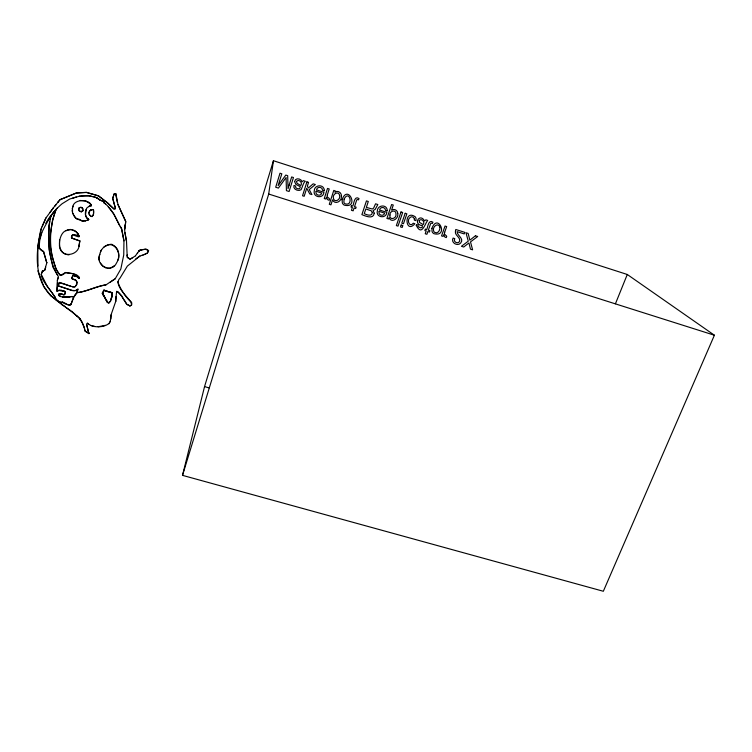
<?xml version="1.0" encoding="UTF-8"?>
<svg xmlns="http://www.w3.org/2000/svg" width="752" height="752" viewBox="0 0 752 752"><rect width="100%" height="100%" fill="white"/><g stroke="black" fill="none" stroke-linecap="round" stroke-linejoin="round"><path stroke-width="1.13" d="M76.572 289.999L77.353 289.605L75.153 290.592L72.136 290.592L58.13 285.892L59.22 282.592L73.085 286.916L75.144 286.559M75.153 290.592L72.295 290.413L58.308 285.826L59.333 282.432L65.311 284.265M78.998 278.484L76.892 276.379L72.69 275.486L76.742 276.548L78.998 278.484L78.998 276.98L73.32 273.747L65.471 272.619L60.188 275.523L56.071 269.254L51.879 255.257L50.158 245.678L50.497 233.458L52.612 219.913L55.855 210.193L50.967 215.937L48.758 226.079L49.059 249.72L52.903 267.157L58.383 276.586L57.368 280.317L56.87 290.817L57.34 290.939M79.148 278.306C78.791 273.155 68.968 273.455 65.64 272.459C60.188 277.911 59.286 274.32 56.372 269.376C48.664 251.243 48.955 229.435 55.234 211.726M123.958 240.884L121.57 228.965L120.433 226.709L121.692 228.834L123.958 240.884L123.742 254.975L120.818 269.037L115.206 278.776L110.318 282.038L115.169 278.795M79.853 240.856L78.904 246.393L79.853 240.856L71.637 238.055L79.693 241.007M66.467 254.552C55.751 251.422 58.891 232.913 65.969 230.676M59.427 246.289L59.558 239.644M62.482 301.975C60.621 302.906 73.743 306.431 68.968 304.898C66.618 305.077 63.835 301.449 62.256 302.417C60.433 302.718 57.509 301.195 56.024 299.757C53.665 291.259 33.389 274.884 44.857 270.09L45.665 267.11L44.678 270.259L42.225 271.134M105.712 245.763C99.349 250.501 110.582 241.477 113.185 245.208C119.653 248.47 120.141 257.635 116.428 263.172C111.437 273.954 94.855 265.306 99.819 254.298M99.546 260.324C97.111 259.092 103.569 244.447 100.326 252.428M124.86 228.918L124.907 227.63L124.691 230.751L126.345 240.584L124.907 232.622M71.966 278.428L75.924 280.242L77.014 282.263L76.572 284.463L76.864 283.194M82.231 207.937C78.434 206.274 83.886 207.712 82.955 210.457M62.313 302.163C59.558 303.376 54.849 298.459 54.952 296.965M117.885 260.314C121.457 253.527 114.605 240.593 105.581 245.913M78.593 209.112L79.327 211.133L81.404 211.65M80.614 211.613L79.167 210.645L78.753 208.981M124.785 227.771L125.058 226.145L124.926 227.123M90.061 215.41C94.931 218.691 86.236 214.292 89.535 211.387M111.832 292.857L103.823 290.225L102.263 293.271L107.245 302.182L108.664 303.15L110.572 301.214L112.151 295.884L111.86 292.556L111.945 295.856L110.384 301.12C107.47 306.102 105.336 297.491 103.673 295.442C99.969 293.139 106.549 289.398 103.767 290.488M88.586 219.575C84.309 217.695 85.004 210.889 86.48 208.774C86.085 207.355 93.558 204.506 88.67 206.537M88.576 219.208L87.721 220.073L88.774 219.415L86.771 217.582L85.502 214.912L86.226 209.366M131.609 304.992L131.008 302.154C127.69 296.927 112.997 284.557 120 278.127L127.342 266.123L139.891 256.037L135.839 258.81M57.5 283.137L57.443 285.638M117.998 204.6L125.781 221.408L125.509 223.147L125.659 221.539L117.998 204.6L115.874 193.743M103.889 201.686L100.712 200.417L103.024 201.151M104.03 201.564L103.964 201.32M50.91 215.758C48.382 221.05 30.456 246.365 43.475 251.657L46.756 262.739L43.654 251.506L38.963 248.226M39.085 247.991L39.706 240.64L41.755 232.594M57.791 290.686L57.039 290.723L57.331 286.653M116.062 296.429L115.686 301.373L116.598 291.325M124.766 300.809L126.853 304.222L130.087 305.932L126.74 304.41C126.374 303.921 117.162 287.649 116.513 292.18M114.003 208.924L107.536 202.749L98.521 195.802L86.536 192.352L76.507 192.916L60.179 199.6L57.904 202.232L60.01 199.712L76.347 193.029L86.386 192.465L98.38 195.915L107.395 202.871L113.928 209.056L115.507 208.586L112.668 198.537L114.078 194.072L113.618 195.595M115.479 208.642L112.8 198.415L113.251 196.507M72.399 208.191L72.324 208.708L73.057 206.142M82.56 221.032L85.531 220.768L82.391 221.003L76.864 218.917L75.228 217.601L72.512 212.788L72.493 208.586M182.51 475.358L268.708 194.044L273.437 160.731L627.281 274.48L714.4 335.223L603.33 591.269L182.51 475.358L204.544 386.594L273.437 160.731M92.458 216.144C93.812 215.044 94.912 207.919 91.518 209.855M92.082 216.642L93.511 214.423L93.511 209.695M125.387 223.842L125.067 225.581L125.622 223.006M84.75 329.808L85.192 331.012L88.99 333.512L85.042 331.218C84.534 326.603 82.288 322.364 79.768 318.434C70.679 310.266 60.245 303.893 50.995 295.893C33.614 278.569 35.889 251.798 40.815 229.745L45.9 217.977L53.42 207.872L49.886 212.515M39.583 237.341L41.398 228.129M77.832 289.229C78.105 289.041 75.444 298.356 72.154 296.589C70.143 297.256 56.043 298.018 59.107 293.994M124.945 226.277L125.189 225.45M37.976 266.011L37.788 247.229L39.198 238.619M71.534 238.299C70.105 228.758 87.946 241.495 72.606 234.624M71.666 238.111L72.183 235.526M64.879 293.994L65.462 291.522L64.578 294.605M103.795 296.081L102.404 293.083M50.788 216.792L50.967 215.937M57.575 275.166C48.156 259.872 47.724 238.422 49.754 221.52M120.311 226.85C115.93 218.221 111.945 208.266 103.691 202.608L103.992 201.743M89.206 211.932L89.056 212.496M103.691 202.608L103.814 202.091M131.656 304.889C129.955 306.807 133.142 303.235 131.121 301.966C125.509 297.369 119.53 287.631 117.791 281.643M71.844 278.362L72.371 276.849L72.098 277.798M88.849 333.719L86.687 324.657C86.715 320.719 90.785 326.5 87.317 323.21M41.172 274.771L42.45 270.936M45.487 267.27L46.925 262.58M57.368 280.317L58.083 277.826M73.461 297.378C67.501 315.379 73.329 294.869 77.183 292.641C86.997 291.372 96.049 286.211 105.863 284.876C96.519 286.427 85.888 291.917 77.183 292.641M77.719 289.774L76.883 292.678M72.22 277.018L72.972 275.241M110.149 321.311C110.177 325.268 111.418 307.436 110.92 318.98M76.723 284.294L75.303 286.531M110.027 321.931C107.498 327.101 94.714 328.549 88.962 324.413M148.567 250.548L148.153 251.788L148.567 250.548L146.085 249.062L140.887 249.974L143.923 249.448M113.881 194.383L115.742 193.649L114.191 193.781M110.751 315.699L115.817 301.185M148.257 251.629L146.809 253.49L147.364 253.227M615.427 303.789L627.281 274.48M78.716 208.661L79.139 208.06M78.932 208.398L78.669 208.802L79.985 207.411L79.063 208.078M45.9 217.977L42.103 226.512M91.453 205.813C90.334 199.083 73.621 198.284 72.7 207.185M79.063 246.242C77.7 255.379 62.472 258.105 59.756 247.887M83.049 210.466L83.152 210.193M72.521 198.19L76.319 197.08L69.748 199.007L62.134 203.726C56.325 208.52 49.096 216.698 45.787 223.457M135.463 255.802L137.663 252.785L137.306 253.227M108.852 323.755L109.425 323.482M124.127 300.142L121.627 295.677L117.256 291.569M105.459 325.315L98.117 326.753M89.497 211.312L89.77 211.002M143.538 254.796C150.203 252.258 138.913 256.479 142.739 255.191M144.798 249.194L147.373 249.824M108.955 302.661L109.36 302.182M109.059 302.84L109.482 302.342M88.689 332.854L86.687 324.657M111.362 298.572L111.916 296.692M107.94 302.68L106.07 299.277M90.701 325.428L94.893 326.49M107.245 302.182L108.072 302.492M104.913 290.78L111.804 292.725M139.139 250.839L138.8 251.253L139.947 250.087L139.035 250.989M104.951 297.707L102.629 293.073M132.681 257.71L130.124 259.092L127.398 257.278L127.126 254.937L127.285 257.438L130.058 259.271L135.407 255.896M107.498 291.588L106.098 291.146M107.78 291.466L103.955 290.037L103.419 290.733M84.459 328.398L81.996 322.129M102.272 293.365L102.695 292.829M81.855 322.326L80.953 320.361M80.812 320.559L80.549 319.675M80.398 319.882L80.201 319.092M80.05 319.29L79.768 318.434M137.55 252.935L138.913 251.093M71.102 303.752L69.833 305.35M76.911 316.197L71.722 311.215M114.539 265.503L112.321 267.176M109.801 268.173L112.443 267.016M53.251 207.994L55.845 204.835L54.548 206.443M108.561 268.267L107.31 268.361M101.464 249.937L103.456 247.474M106.088 268.05L102.902 266.246L100.43 263.078M55.667 204.958L58.073 202.109M70.829 310.745L66.185 307.596M82.814 210.842L82.118 211.472M73.358 297.134L72.888 296.899M74.476 295.752L75.144 294.897M72.38 296.655L71.741 296.429M76.798 290.018L77.541 289.435L77.202 289.783M70.021 296.88L62.454 297.059M73.762 290.733L74.241 290.563M61.532 304.447L65.415 306.778M74.73 286.86L75.144 286.644M73.922 287.01L75.012 286.625M77.052 282.611L76.61 281.333C75.924 279.265 71.91 279.913 72.004 278.184L71.919 278.757M73.085 286.916L72.211 286.662M55.855 210.193L54.981 211.115M63.835 294.793L64.747 294.417C63.403 295.799 60.94 292.885 59.145 294.07M70.613 286.164L66.176 284.764M63.224 294.615L64.005 294.615M60.536 296.166L58.694 294.925L58.91 294.117M62.388 294.37L63.384 294.436M64.954 291.55L58.957 290.469M64.465 291.391L65.114 291.372M63.535 291.09L64.625 291.203M60.414 293.778L62.548 294.192M59.596 293.9L60.583 293.6M62.867 290.874L63.704 290.911M61.767 290.535L63.027 290.695M58.412 294.84L59.765 293.712M54.793 296.636L47.385 286.484L41.351 274.602M60.931 290.422L61.852 290.338M59.775 290.357L61.091 290.244M119.69 225.685L113.74 213.897L108.232 206.875M58.825 290.375L58.327 290.648L59.944 290.178M58.073 290.592L56.983 291.221M50.995 295.893L47.16 290.986M89.761 210.955L91.321 209.846M43.315 286.07L46.69 289.99M114.802 208.765L115.507 208.586M69.128 254.778L67.774 254.881M77.39 289.614L77.982 289.05M117.312 202.373L115.611 193.762M42.563 270.983L43.137 270.673M79.12 236.701C78.293 231.419 71.233 227.367 66.279 230.62M78.932 236.297L78.885 235.705M78.734 235.846L78.64 235.169M78.481 235.31L77.992 233.787M37.835 270.852L43.108 284.811M66.872 230.309L71.149 229.604L76.14 231.588M88.774 219.415L88.257 219.81M105.214 203.632L105.703 203.792M104.913 203.435L103.823 202.485M89.911 215.533L89.103 213.906M82.062 220.862L82.541 220.872M81.836 220.75L79.007 219.189L76.92 218.935M92.599 209.601L93.38 209.676M90.992 209.977L90.268 210.466L91.659 209.733L91.171 209.968M100.176 200.239C97.027 196.385 85.108 194.665 79.073 196.347L89.15 195.652L92.487 196.639M99.668 199.91L100.317 200.117M76.018 218.24L73.555 215.354M89.272 206.274L89.808 206.01M98.418 199.073L99.809 199.788M91.133 205.193L91.02 204.713M80.774 211.641L82.908 210.72L81.404 211.754M97.61 198.528L98.559 198.951M80.154 200.464L85.521 200.944L90.334 203.783M96.905 198.067L97.751 198.415M82.889 208.83L82.344 208.05M96.294 197.673L97.046 197.945M93.84 196.986L95.147 197.165M73.047 214.132L72.54 212.872M78.838 208.398L80.708 207.232M72.38 211.876L72.145 210.052M50.149 219.734L50.497 218.146M52.875 213.305L57.152 208.135M54.219 212.017L53.317 213.107M57.171 291.118L58.487 290.46M129.974 306.12L130.867 305.415M105.731 285.055L110.45 281.868M66.091 230.62L65.922 230.761M145.531 254.054L146.913 253.33M139.778 256.188L141.846 255.36M87.871 219.941L85.38 220.9M81.855 211.547L81.244 211.782M76.159 197.193L79.223 196.234M58.656 290.554L59.126 290.291M139.834 250.237L141 249.824M90.484 205.916L91.509 205.7M95.006 197.287L96.303 197.485M204.544 386.594L209.047 387.891M268.708 194.044L714.4 335.223M108.89 291.597L111.813 292.528M147.27 249.974L148.501 250.745M51.164 295.705L61.702 304.259M77.061 316L79.74 318.773M75.98 231.729L77.841 233.928M90.184 203.905L90.87 204.835M88.83 332.647L88.99 333.512M127.126 254.937L126.468 240.433M439.882 226.972C440.381 229.792 438.021 234.295 434.722 232.359A2.416 2.331 -41 0 1 433.613 230.789C432.043 226.878 438.172 222.066 439.882 226.972M455.449 231.146C454.424 235.348 460.384 237.021 459.716 240.969C458.541 244.691 452.695 241.994 454.753 238.61L453.089 238.074C450.514 242.717 457.724 246.788 460.732 242.952C464.369 238.581 457.197 235.705 457.075 231.635L464.2 233.91L464.755 232.349L455.797 229.482L455.449 231.146M339.613 195.464C340.938 199.929 333.869 203.341 333.333 197.851C332.431 193.819 338.898 190.538 339.613 195.464M414.371 219.039L414.352 220.129L415.969 220.637L416.072 218.776A3.628 3.534 -42.1 0 0 415.123 216.717C403.504 208.849 405.262 234.859 414.897 223.72L413.29 223.203C409.596 228.072 406.136 219.687 410.366 217.347A2.181 2.124 -42.1 0 1 412.049 216.82L413.572 217.413L414.371 219.039M416.298 225.44C421.9 236.777 424.955 223.419 427.719 220.449L425.848 219.828L424.579 220.956C419.86 212.459 412.312 224.444 422.455 225.666L422.116 227.442L420.659 227.847L418.253 226.747L418.046 225.055L416.495 224.566L416.298 225.44M294.652 181.589L295.837 184.343L300.095 186.618L300.189 187.737L299.174 188.799L297.266 188.63L295.827 187.718L295.555 185.979L293.957 185.471C292.622 189.25 298.403 191.722 301.091 189.72C302.727 186.524 303.178 182.736 305.303 181.26L303.366 180.63L302.107 181.777C301.157 178.318 295.085 177.397 294.652 181.589M372.334 212.402C372.4 217.008 366.562 214.828 364.269 213.634L365.829 208.943L371.244 210.814L372.334 212.402M324.262 190.237L324.215 190.876L322.542 190.341C322.796 186.703 316.949 186.073 316.498 189.889L323.924 192.268C323.492 199.214 312.625 197.438 314.27 190.848C314.157 184.644 324.037 183.845 324.262 190.237M296.589 181.514L296.927 183.187L300.819 185.584C302.793 183.093 299.578 179.07 296.927 180.894L296.589 181.514M397.78 213.587C398.88 218.663 391.247 223.551 388.981 217.638L388.53 218.964L386.913 218.447L391.623 204.516L393.296 205.052L391.566 210.165C394.076 208.201 397.958 210.494 397.78 213.587M389.95 215.006C388.822 220.684 396.887 218.907 395.984 214.038C396.342 209.244 389.414 210.701 389.95 215.006M387.205 210.363L387.148 210.992L385.503 210.466C385.804 206.838 380.014 206.292 379.544 210.024L386.838 212.355C386.359 219.17 375.605 217.516 377.325 210.974C377.278 204.901 387.036 204.008 387.205 210.363M342.066 199.741L342.348 202.965A4.38 4.343 -41.4 0 0 344.313 205.146C359.71 209.018 347.894 183.319 342.066 199.741M419.193 220.703L419.475 222.338L423.197 224.66C425.237 222.282 422.154 218.296 419.55 220.101L419.193 220.703M341.38 196.234C342.188 201.263 334.828 205.277 332.553 199.835L330.936 204.845L329.291 204.318L333.775 190.425L335.336 190.933L334.922 192.221C337.676 189.861 341.934 192.832 341.38 196.234M316.113 191.262C314.618 195.069 320.841 197.043 321.743 193.057L316.113 191.262M431.883 228.411L432.09 231.569A4.352 4.211 -41.1 0 0 433.97 233.703C449.038 237.482 437.965 212.308 431.883 228.411M379.14 211.378C377.598 215.157 383.764 217.055 384.676 213.145L379.14 211.378M327.346 194.796C325.616 197.955 331.228 197.767 329.122 200.286L327.665 199.675L326.434 197.315L325.879 199.054L324.262 198.547L327.515 188.423L329.216 188.968L327.346 194.796M444.676 232.246C442.881 235.31 448.408 235.169 446.237 237.594L444.836 237.002L443.708 234.699L443.107 236.401L441.546 235.902L445.034 226.042L446.679 226.568L444.676 232.246M344.106 199.092L343.88 202.175A2.425 2.406 -41 0 0 345.055 203.773C353.929 206.772 349.417 188.846 344.106 199.092M374.205 213.23C373.5 219.697 365.303 216.012 361.891 214.63L366.45 200.887L368.301 201.48L366.346 207.383L372.325 209.018L373.631 208.116L375.558 203.801L377.833 204.535L375.173 209.432L373.124 210.504L374.205 213.23M289.088 185.208L288.025 188.752L287.687 175.677L285.807 175.075L278.127 185.603L281.821 173.797L279.998 173.214L275.693 187.229L278.409 188.094L286.089 177.547L286.427 190.641L289.106 191.497L293.459 177.519L291.654 176.946L289.088 185.208M306.919 181.834L302.539 195.764L304.175 196.281L306.722 188.207L309.739 193.913L311.92 194.608L309.232 189.579L315.351 184.531L313.17 183.836L308.386 187.944L307.361 186.176L308.564 182.36L306.919 181.834M351.466 205.681L351.015 207.063L352.368 207.496L351.447 210.297L353.149 210.833L354.07 208.041L355.677 208.548L356.128 207.167L354.53 206.659L356.683 200.098L357.275 199.506L358.544 199.835L358.986 198.5C354.333 195.37 353.929 203.651 352.82 206.114L351.466 205.681M401.013 211.951L396.36 225.6L398.024 226.126L402.677 212.487L401.013 211.951M401.154 225.027L400.515 226.916L402.198 227.452L402.846 225.562L401.154 225.027M405.178 213.286L401.794 223.184L403.476 223.72L406.87 213.822L405.178 213.286M425.341 229.228L424.871 230.591L426.196 231.014L425.237 233.769L426.901 234.295L427.869 231.541L429.439 232.039L429.909 230.685L428.339 230.187L430.595 223.729L431.187 223.147L432.438 223.466L432.898 222.15C428.33 219.095 427.85 227.245 426.675 229.661L425.341 229.228M76.591 284.717L76.121 285.591L76.591 284.717M475.452 235.771L469.859 240.161L468.158 233.44L465.977 232.744L468.27 241.176L461.437 246.289L463.702 247.013L468.947 242.962L470.461 249.156L472.613 249.843L470.508 241.89L477.699 236.495L475.452 235.771"/></g></svg>
